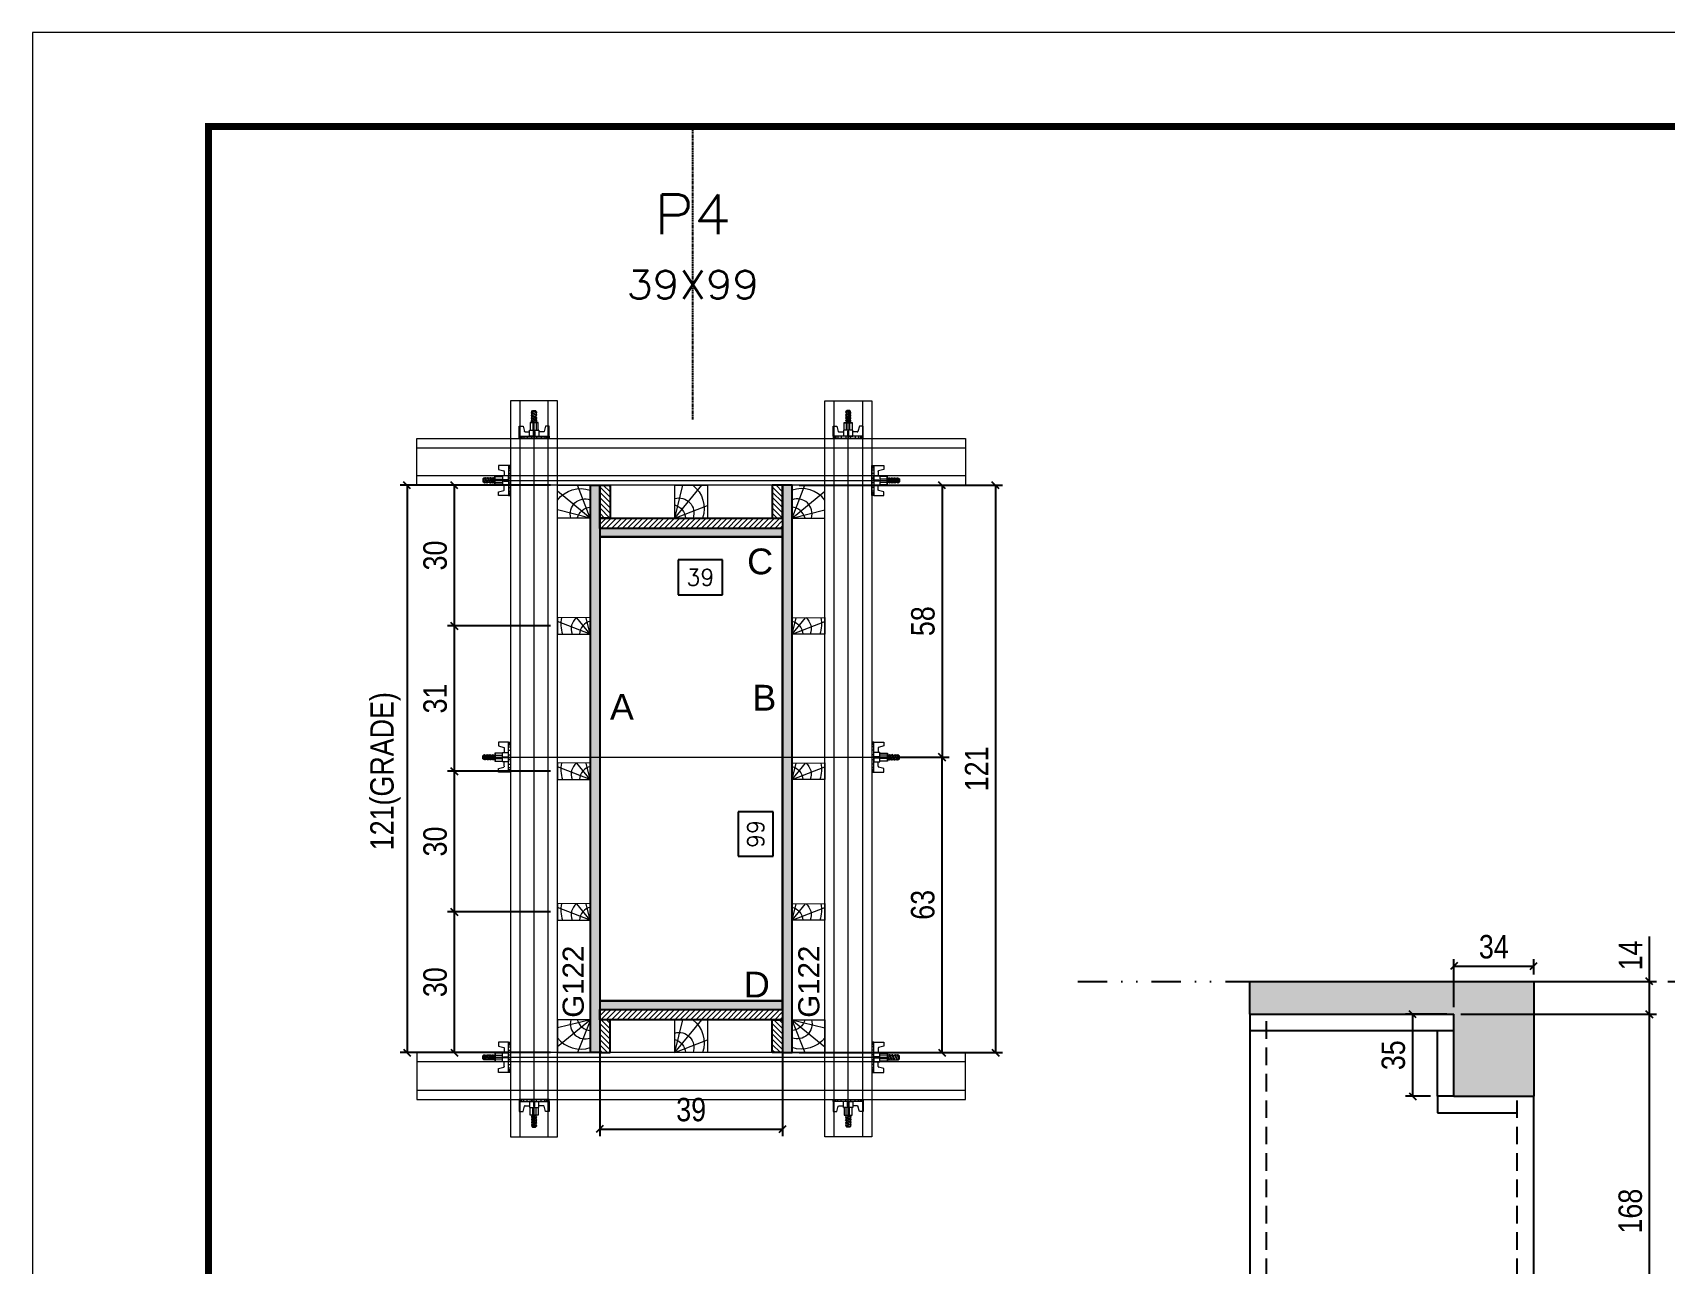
# Model space of a CAD drawing. Extents: x 14400 to 27878, y -21631 to 6985.
# Drawn here: x 14413 to 15109, y 4163 to 4688 of the extents above; entities that cross this region are included whole.
import ezdxf
from ezdxf.enums import TextEntityAlignment as Align

# ---------------------------------------------------------------- set-up
doc = ezdxf.new("R2010")
doc.units = 0
for name, pattern in [('DASHED', [0.75, 0.5, -0.25]), ('DIVIDE2', [0.625, 0.25, -0.125, 0, -0.125, 0, -0.125]), ('HIDDEN', [0.375, 0.25, -0.125])]:
    doc.linetypes.add(name, pattern=pattern)
for name, color, linetype in [('CHAPA', 1, 'Continuous'), ('COTA', 241, 'Continuous'), ('Nível', 160, 'Continuous'), ('Painéis', 200, 'Continuous'), ('SARR_2.2x7', 40, 'Continuous'), ('SARRAFO', 251, 'Continuous'), ('Sarrafo de Pressão', 42, 'HIDDEN'), ('Texto de Titulo', 7, 'Continuous'), ('Texto Qtd Sarr', 242, 'Continuous'), ('TEXTO_GERAL', 7, 'Continuous')]:
    doc.layers.add(name, color=color, linetype=linetype)
for name, color, linetype, lineweight in [('Folhas', 255, 'Continuous', 9), ('Hachura', 251, 'Continuous', 9), ('Madeira', 126, 'Continuous', 18), ('Perfil Metálico', 224, 'Continuous', 18), ('SARRAFO DE PRESSAO', 251, 'DASHED', 9), ('Texto Seção', 7, 'Continuous', 15)]:
    doc.layers.add(name, color=color, linetype=linetype, lineweight=lineweight)
doc.styles.add('ARIAL', font='arial.ttf')
doc.styles.add('COTA TECNICA', font='techl___.ttf', dxfattribs={"height": 10})
doc.styles.add('COTA TECNICA 2X', font='techl___.ttf', dxfattribs={"height": 10})
doc.styles.add('ROMANS', font='romans.shx')
doc.styles.add('SANSSERIF', font='sas_____.pfb')
doc.dimstyles.new('PAINEL', dxfattribs={"dimtxt": 10, "dimasz": 3, "dimexe": 3, "dimexo": 3, "dimgap": 3, "dimtad": 1, "dimdec": 1, "dimzin": 12, "dimdsep": 46, "dimtxsty": 'COTA TECNICA', "dimblk1": 'OBLIQUE', "dimblk2": 'OBLIQUE', "dimsah": 1, "dimcen": 0.9, "dimclrd": 4, "dimclre": 4, "dimclrt": 240, "dimadec": 1, "dimazin": 3, "dimtfac": 1, "dimtdec": 1, "dimtmove": 0, "dimatfit": 3, "dimfxl": 1, "dimtolj": 1, "dimtzin": 12, "dimarcsym": 0})
doc.dimstyles.new('SECAO PILAR', dxfattribs={"dimtxt": 10, "dimasz": 3, "dimexe": 3, "dimexo": 3, "dimgap": 3, "dimtad": 1, "dimdec": 1, "dimlfac": 0.5, "dimzin": 12, "dimdsep": 46, "dimtxsty": 'COTA TECNICA 2X', "dimblk1": 'OBLIQUE', "dimblk2": 'OBLIQUE', "dimsah": 1, "dimcen": 0.9, "dimclrd": 256, "dimclre": 256, "dimclrt": 256, "dimadec": 1, "dimazin": 3, "dimtfac": 1, "dimtdec": 1, "dimtmove": 0, "dimatfit": 3, "dimfxl": 1, "dimtolj": 1, "dimtzin": 12, "dimarcsym": 0})
doc.dimstyles.new('SECÇÃO 2', dxfattribs={"dimtxt": 7, "dimasz": 6, "dimexe": 0.18, "dimexo": 2, "dimgap": -4, "dimtad": 3, "dimdec": 1, "dimlfac": 0.5, "dimzin": 12, "dimdsep": 46, "dimtxsty": 'ROMANS', "dimblk": 'ARCHTICK', "dimcen": 0.09, "dimse1": 1, "dimse2": 1, "dimsd1": 1, "dimsd2": 1, "dimclrd": 180, "dimclre": 5, "dimclrt": 1, "dimadec": 0, "dimazin": 3, "dimtfac": 1, "dimtdec": 1, "dimtofl": 0, "dimtmove": 0, "dimatfit": 3, "dimldrblk": 'ARCHTICK', "dimfxl": 1, "dimtolj": 1, "dimtzin": 0, "dimarcsym": 0})

# ---------------------------------------------------------------- blocks, each defined once
blk = doc.blocks.new('9999999999')
at = {"layer": 'Folhas'}
blk.add_lwpolyline([(98138.98, 34190.21), (99623.98, 34190.21), (99623.98, 35240.21), (98138.98, 35240.21)], close=True, dxfattribs=at)
at = {"layer": 'Folhas', "color": 30, "const_width": 3}
blk.add_lwpolyline([(98213.98, 34230.21), (99583.98, 34230.21), (99583.98, 35200.21), (98213.98, 35200.21)], close=True, dxfattribs=at)
blk = doc.blocks.new('*D934')
at = {"layer": 'COTA', "color": 180, "lineweight": -2, "transparency": 16777216}
for p, q in [((14729.29, 4355.24), (14714.29, 4355.24)), ((14714.29, 4355.24), (14714.29, 4336.24)), ((14729.29, 4336.24), (14729.29, 4355.24)), ((14714.29, 4336.24), (14729.29, 4336.24))]:
    blk.add_line(p, q, dxfattribs=at)
at = {"layer": 'Defpoints', "color": 0, "transparency": 16777216}
for p in [(14655.29, 4472.51), (14655.29, 4274.51), (14733.29, 4274.51)]:
    blk.add_point(p, dxfattribs=at)
at = {"layer": 'COTA', "color": 1, "transparency": 16777216, "insert": (14721.79, 4345.74), "char_height": 7, "attachment_point": 5, "rotation": 90, "style": 'ROMANS'}
blk.add_mtext('\\A1;99', dxfattribs=at)
blk = doc.blocks.new('_ArchTick')
at = {"color": 0, "linetype": 'ByBlock', "const_width": 0.15}
blk.add_lwpolyline([(-0.5, -0.5), (0.5, 0.5)], dxfattribs=at)
blk = doc.blocks.new('*D935')
at = {"layer": 'COTA', "color": 180, "lineweight": -2, "transparency": 16777216}
for p, q in [((14707.71, 4462.72), (14688.71, 4462.72)), ((14688.71, 4462.72), (14688.71, 4447.72)), ((14707.71, 4447.72), (14707.71, 4462.72)), ((14688.71, 4447.72), (14707.71, 4447.72))]:
    blk.add_line(p, q, dxfattribs=at)
at = {"layer": 'Defpoints', "color": 0, "transparency": 16777216}
for p in [(14655.29, 4472.51), (14733.29, 4472.51), (14733.29, 4443.72)]:
    blk.add_point(p, dxfattribs=at)
at = {"layer": 'COTA', "color": 1, "transparency": 16777216, "insert": (14698.21, 4455.22), "char_height": 7, "attachment_point": 5, "style": 'ROMANS'}
blk.add_mtext('\\A1;39', dxfattribs=at)
blk = doc.blocks.new('_Oblique')
at = {"color": 0, "linetype": 'ByBlock', "lineweight": -2}
blk.add_line((-0.5, -0.5), (0.5, 0.5), dxfattribs=at)
blk = doc.blocks.new('*D955')
at = {"layer": 'COTA', "lineweight": -2, "transparency": 16777216}
for p, q in [((14655.29, 4267.91), (14655.29, 4216.87)), ((14733.29, 4267.91), (14733.29, 4216.87)), ((14655.29, 4219.87), (14733.29, 4219.87))]:
    blk.add_line(p, q, dxfattribs=at)
at = {"layer": 'Defpoints', "color": 0, "transparency": 16777216}
for p in [(14655.29, 4270.91), (14733.29, 4270.91), (14733.29, 4219.87)]:
    blk.add_point(p, dxfattribs=at)
at = {"layer": 'COTA', "lineweight": -2, "transparency": 16777216, "xscale": 3, "yscale": 3, "zscale": 3, "rotation": 180}
blk.add_blockref('_Oblique', (14655.29, 4219.87), dxfattribs=at)
at = {"layer": 'COTA', "lineweight": -2, "transparency": 16777216, "xscale": 3, "yscale": 3, "zscale": 3}
blk.add_blockref('_Oblique', (14733.29, 4219.87), dxfattribs=at)
at = {"layer": 'COTA', "transparency": 16777216, "insert": (14694.29, 4228.12), "char_height": 10, "attachment_point": 5, "style": 'COTA TECNICA 2X'}
blk.add_mtext('\\A1;39', dxfattribs=at)
blk = doc.blocks.new('*D936')
at = {"layer": 'COTA', "lineweight": -2, "transparency": 16777216}
for p, q in [((14740.29, 4494.51), (14827.06, 4494.51)), ((14824.06, 4494.51), (14824.06, 4252.51)), ((14740.29, 4252.51), (14827.06, 4252.51))]:
    blk.add_line(p, q, dxfattribs=at)
at = {"layer": 'Defpoints', "color": 0, "transparency": 16777216}
for p in [(14737.29, 4494.51), (14737.29, 4252.51), (14824.06, 4252.51)]:
    blk.add_point(p, dxfattribs=at)
at = {"layer": 'COTA', "lineweight": -2, "transparency": 16777216, "xscale": 3, "yscale": 3, "zscale": 3}
for p, rotation in [((14824.06, 4494.51), 90), ((14824.06, 4252.51), 270)]:
    blk.add_blockref('_Oblique', p, dxfattribs=dict(at, rotation=rotation))
at = {"layer": 'COTA', "transparency": 16777216, "insert": (14816.01, 4373.51), "char_height": 10, "attachment_point": 5, "rotation": 90, "style": 'COTA TECNICA 2X'}
blk.add_mtext('\\A1;121', dxfattribs=at)
blk = doc.blocks.new('*D937')
at = {"layer": 'COTA', "lineweight": -2, "transparency": 16777216}
for p, q in [((14774.29, 4494.51), (14804.3, 4494.51)), ((14801.3, 4494.51), (14801.3, 4378.51)), ((14774.29, 4378.51), (14804.3, 4378.51))]:
    blk.add_line(p, q, dxfattribs=at)
at = {"layer": 'Defpoints', "color": 0, "transparency": 16777216}
for p in [(14771.29, 4494.51), (14771.29, 4378.51), (14801.3, 4378.51)]:
    blk.add_point(p, dxfattribs=at)
at = {"layer": 'COTA', "lineweight": -2, "transparency": 16777216, "xscale": 3, "yscale": 3, "zscale": 3}
for p, rotation in [((14801.3, 4494.51), 90), ((14801.3, 4378.51), 270)]:
    blk.add_blockref('_Oblique', p, dxfattribs=dict(at, rotation=rotation))
at = {"layer": 'COTA', "transparency": 16777216, "insert": (14793.16, 4436.51), "char_height": 10, "attachment_point": 5, "rotation": 90, "style": 'COTA TECNICA 2X'}
blk.add_mtext('\\A1;58', dxfattribs=at)
blk = doc.blocks.new('*D938')
at = {"layer": 'COTA', "lineweight": -2, "transparency": 16777216}
for p, q in [((14774.29, 4378.51), (14804.3, 4378.51)), ((14801.3, 4252.51), (14801.3, 4378.51)), ((14774.29, 4252.51), (14804.3, 4252.51))]:
    blk.add_line(p, q, dxfattribs=at)
at = {"layer": 'Defpoints', "color": 0, "transparency": 16777216}
for p in [(14771.29, 4378.51), (14801.3, 4378.51), (14771.29, 4252.51)]:
    blk.add_point(p, dxfattribs=at)
at = {"layer": 'COTA', "lineweight": -2, "transparency": 16777216, "xscale": 3, "yscale": 3, "zscale": 3}
for p, rotation in [((14801.3, 4378.51), 90), ((14801.3, 4252.51), 270)]:
    blk.add_blockref('_Oblique', p, dxfattribs=dict(at, rotation=rotation))
at = {"layer": 'COTA', "transparency": 16777216, "insert": (14793.08, 4315.51), "char_height": 10, "attachment_point": 5, "rotation": 90, "style": 'COTA TECNICA 2X'}
blk.add_mtext('\\A1;63', dxfattribs=at)
blk = doc.blocks.new('titulo1')
at = {"layer": 'Defpoints', "color": 252, "linetype": 'HIDDEN', "ltscale": 2}
blk.add_line((0, 0), (0, 125), dxfattribs=at)
at = {"layer": 'Defpoints', "style": 'ROMANS', "oblique": 15}
blk.add_attdef('FOLHA', text='', height=10, dxfattribs=at).set_placement((0, 15.58), align=Align.MIDDLE_CENTER)
at = {"layer": 'Texto Qtd Sarr', "color": 3, "style": 'ROMANS', "oblique": 15}
for tag, height, p in [('TITULO', 17, (0, 71.45)), ('SEÇÃO', 12, (0, 41.55))]:
    blk.add_attdef(tag, text='', height=height, dxfattribs=at).set_placement(p, align=Align.MIDDLE_CENTER)
blk = doc.blocks.new('C')
at = {"layer": 'Hachura', "color": 0}
for p, q in [((0, 3.22), (0, -3.22)), ((0.45, 3.22), (0, 3.22)), ((0.46, 3.16), (0, 3.16)), ((0.46, 3.05), (0, 3.05)), ((0.46, 2.88), (0, 2.88)), ((0, 2.75), (0, -1.16)), ((0.46, 2.65), (0, 2.65)), ((0.46, 2.23), (0, 2.23)), ((0.46, 1.51), (0, 1.51)), ((0.39, 0.49), (0.17, 0.49)), ((0.45, -3.23), (0.45, 3.22)), ((0.45, 3.22), (2.58, 3.22)), ((1.74, 0.97), (0.45, 0.97)), ((1.45, 0.1), (0.45, 0.1)), ((1.35, 1.94), (1.35, 0.96)), ((2.58, 2.39), (1.47, 2.09)), ((1.74, -0.97), (1.74, 0.97)), ((1.74, 0.97), (1.74, 0.84)), ((1.74, 0.97), (1.74, 0.84)), ((1.74, 0.84), (3.35, 0.84)), ((3.35, 0.45), (1.74, 0.45)), ((2.58, 3.22), (2.58, 2.39)), ((3.32, 0.84), (3.32, -0.84)), ((3.35, 0.84), (3.35, -0.84)), ((3.68, 0.45), (3.35, 0.45)), ((3.84, -0.52), (3.35, 0.45)), ((3.35, 0.06), (3.67, -0.57)), ((3.68, 0.45), (4.16, -0.52)), ((3.72, 0.5), (4.25, -0.57)), ((4.37, -0.55), (3.83, 0.53)), ((4.15, 0.45), (3.93, 0.45)), ((4.42, -0.52), (3.93, 0.45)), ((4.15, 0.45), (4.26, 0.45)), ((4.26, 0.45), (4.74, -0.52)), ((4.3, 0.5), (4.83, -0.57)), ((4.95, -0.55), (4.41, 0.53)), ((4.51, 0.45), (4.84, 0.45)), ((5, -0.52), (4.51, 0.45)), ((4.84, 0.45), (5.32, -0.52)), ((4.88, 0.5), (5.41, -0.57)), ((5.53, -0.55), (4.99, 0.53)), ((5.58, -0.52), (5.09, 0.45)), ((5.42, 0.45), (5.09, 0.45)), ((5.58, -0.52), (5.09, 0.45)), ((5.42, 0.45), (5.74, -0.19)), ((5.46, 0.5), (5.74, -0.07)), ((5.74, 0.19), (5.57, 0.53)), ((5.74, 0.32), (5.68, 0.45)), ((5.68, 0.45), (5.74, 0.45)), ((5.74, 0.45), (5.9, 0.29)), ((5.74, 0.45), (5.74, -0.52)), ((5.9, -0.36), (5.9, 0.29)), ((0.45, 0), (0, 0)), ((0.46, -1.52), (0, -1.52)), ((0.46, -2.23), (0, -2.23)), ((0.46, -2.65), (0, -2.65)), ((0.46, -2.88), (0, -2.88)), ((0.46, -3.05), (0, -3.05)), ((0.46, -3.16), (0, -3.16)), ((0, -3.22), (2.57, -3.22)), ((0.08, -0.48), (0.29, -0.48)), ((0.29, -0.48), (0.4, -0.48)), ((0.45, 0), (0.45, -0.97)), ((0.45, -0.16), (1.45, -0.16)), ((0.45, -0.65), (0.45, -0.32)), ((0.45, -3.23), (0.45, -0.65)), ((0.45, -0.97), (1.74, -0.97)), ((1.35, -1.94), (1.35, -0.97)), ((2.58, -2.39), (1.47, -2.1)), ((3.35, -0.32), (1.74, -0.32)), ((3.35, -0.84), (1.74, -0.84)), ((2.58, -3.23), (2.58, -2.39)), ((3.35, -0.07), (3.58, -0.52)), ((3.35, -0.52), (3.58, -0.52)), ((3.84, -0.52), (4.16, -0.52)), ((4.42, -0.52), (4.74, -0.52)), ((4.63, -0.52), (4.74, -0.52)), ((5, -0.52), (5.32, -0.52)), ((5.58, -0.52), (5.74, -0.52)), ((5.74, -0.52), (5.9, -0.36)), ((5.74, -0.52), (5.74, -0.52))]:
    blk.add_line(p, q, dxfattribs=at)
for centre, radius, start, end in [((1.52, 1.94), 0.161, 104.7436, 180), ((1.44, -0.03), 0.129, 272.695, 87.305), ((3.81, 0.39), 0.143, 25.5688, 154.4312), ((4.39, 0.39), 0.143, 25.5688, 154.4312), ((4.97, 0.39), 0.143, 25.5688, 154.4312), ((5.55, 0.39), 0.143, 25.5688, 154.4312), ((0.17, -0.37), 0.174, 221.744, 317.8592), ((1.52, -1.94), 0.161, 180, 255.2564), ((3.71, -0.4), 0.174, 222.1408, 318.256), ((4.29, -0.4), 0.174, 222.1408, 318.256), ((4.87, -0.4), 0.174, 222.1408, 318.256), ((5.45, -0.4), 0.174, 222.1408, 318.256), ((5.61, -0.4), 0.174, 317.8592, 318.256)]:
    blk.add_arc(centre, radius, start, end, dxfattribs=at)
blk = doc.blocks.new('PONTALETE')
at = {"layer": 'Madeira'}
for q in [(2.71, 7), (7, 5.76), (7, 1.74)]:
    blk.add_line((0, 0), q, dxfattribs=at)
blk.add_lwpolyline([(0, 0), (7, 0), (7, 7), (0, 7)], close=True, dxfattribs=at)
for centre, radius, start, end in [((2.04, 0.06), 6.23, 37.2818, 109.0913), ((1.09, 0.9), 3.19, 343.603, 109.9847), ((-0.21, -0.78), 3.09, 14.6322, 86.0383)]:
    blk.add_arc(centre, radius, start, end, dxfattribs=at)
blk = doc.blocks.new('MEIO PONTALETE')
at = {"layer": 'Madeira'}
for q in [(2.71, 7), (3.5, 2.88), (3.5, 0.87)]:
    blk.add_line((0, 0), q, dxfattribs=at)
blk.add_lwpolyline([(0, 0), (3.5, 0), (3.5, 7), (0, 7)], close=True, dxfattribs=at)
for centre, radius, start, end in [((2.04, 0.06), 6.23, 76.4499, 109.0913), ((1.09, 0.9), 3.19, 40.9063, 109.9847), ((-0.21, -0.78), 3.09, 14.6322, 86.0383)]:
    blk.add_arc(centre, radius, start, end, dxfattribs=at)
blk = doc.blocks.new('*D939')
at = {"layer": 'COTA', "lineweight": -2, "transparency": 16777216}
for p, q in [((14634.29, 4312.52), (14590.35, 4312.52)), ((14593.35, 4252.52), (14593.35, 4312.52)), ((14634.28, 4252.52), (14590.35, 4252.52))]:
    blk.add_line(p, q, dxfattribs=at)
at = {"layer": 'Defpoints', "color": 0, "transparency": 16777216}
for p in [(14593.35, 4312.52), (14637.29, 4312.52), (14637.28, 4252.52)]:
    blk.add_point(p, dxfattribs=at)
at = {"layer": 'COTA', "lineweight": -2, "transparency": 16777216, "xscale": 3, "yscale": 3, "zscale": 3}
for p, rotation in [((14593.35, 4312.52), 90), ((14593.35, 4252.52), 270)]:
    blk.add_blockref('_Oblique', p, dxfattribs=dict(at, rotation=rotation))
at = {"layer": 'COTA', "transparency": 16777216, "insert": (14585.13, 4282.52), "char_height": 10, "attachment_point": 5, "rotation": 90, "style": 'COTA TECNICA 2X'}
blk.add_mtext('\\A1;30', dxfattribs=at)
blk = doc.blocks.new('*D940')
at = {"layer": 'COTA', "lineweight": -2, "transparency": 16777216}
for p, q in [((14634.31, 4494.52), (14570.16, 4494.52)), ((14573.16, 4494.52), (14573.16, 4252.52)), ((14634.28, 4252.52), (14570.16, 4252.52))]:
    blk.add_line(p, q, dxfattribs=at)
at = {"layer": 'Defpoints', "color": 0, "transparency": 16777216}
for p in [(14637.31, 4494.52), (14573.16, 4252.52), (14637.28, 4252.52)]:
    blk.add_point(p, dxfattribs=at)
at = {"layer": 'COTA', "lineweight": -2, "transparency": 16777216, "xscale": 3, "yscale": 3, "zscale": 3}
for p, rotation in [((14573.16, 4494.52), 90), ((14573.16, 4252.52), 270)]:
    blk.add_blockref('_Oblique', p, dxfattribs=dict(at, rotation=rotation))
at = {"layer": 'COTA', "transparency": 16777216, "insert": (14563.94, 4372.52), "char_height": 10, "attachment_point": 5, "rotation": 90, "style": 'COTA TECNICA 2X'}
blk.add_mtext('\\A1;121(GRADE)', dxfattribs=at)
blk = doc.blocks.new('*D956')
at = {"layer": 'COTA', "lineweight": -2, "transparency": 16777216}
for p, q in [((14634.29, 4372.52), (14590.35, 4372.52)), ((14593.35, 4312.52), (14593.35, 4372.52)), ((14634.29, 4312.52), (14590.35, 4312.52))]:
    blk.add_line(p, q, dxfattribs=at)
at = {"layer": 'Defpoints', "color": 0, "transparency": 16777216}
for p in [(14593.35, 4372.52), (14637.29, 4372.52), (14637.29, 4312.52)]:
    blk.add_point(p, dxfattribs=at)
at = {"layer": 'COTA', "lineweight": -2, "transparency": 16777216, "xscale": 3, "yscale": 3, "zscale": 3}
for p, rotation in [((14593.35, 4372.52), 90), ((14593.35, 4312.52), 270)]:
    blk.add_blockref('_Oblique', p, dxfattribs=dict(at, rotation=rotation))
at = {"layer": 'COTA', "transparency": 16777216, "insert": (14585.13, 4342.52), "char_height": 10, "attachment_point": 5, "rotation": 90, "style": 'COTA TECNICA 2X'}
blk.add_mtext('\\A1;30', dxfattribs=at)
blk = doc.blocks.new('*D957')
at = {"layer": 'COTA', "lineweight": -2, "transparency": 16777216}
for p, q in [((14634.29, 4434.52), (14590.35, 4434.52)), ((14593.35, 4372.52), (14593.35, 4434.52)), ((14634.29, 4372.52), (14590.35, 4372.52))]:
    blk.add_line(p, q, dxfattribs=at)
at = {"layer": 'Defpoints', "color": 0, "transparency": 16777216}
for p in [(14593.35, 4434.52), (14637.29, 4434.52), (14637.29, 4372.52)]:
    blk.add_point(p, dxfattribs=at)
at = {"layer": 'COTA', "lineweight": -2, "transparency": 16777216, "xscale": 3, "yscale": 3, "zscale": 3}
for p, rotation in [((14593.35, 4434.52), 90), ((14593.35, 4372.52), 270)]:
    blk.add_blockref('_Oblique', p, dxfattribs=dict(at, rotation=rotation))
at = {"layer": 'COTA', "transparency": 16777216, "insert": (14585.13, 4403.52), "char_height": 10, "attachment_point": 5, "rotation": 90, "style": 'COTA TECNICA 2X'}
blk.add_mtext('\\A1;31', dxfattribs=at)
blk = doc.blocks.new('*D958')
at = {"layer": 'COTA', "lineweight": -2, "transparency": 16777216}
for p, q in [((14634.29, 4494.52), (14590.35, 4494.52)), ((14593.35, 4434.52), (14593.35, 4494.52)), ((14634.29, 4434.52), (14590.35, 4434.52))]:
    blk.add_line(p, q, dxfattribs=at)
at = {"layer": 'Defpoints', "color": 0, "transparency": 16777216}
for p in [(14593.35, 4494.52), (14637.29, 4494.52), (14637.29, 4434.52)]:
    blk.add_point(p, dxfattribs=at)
at = {"layer": 'COTA', "lineweight": -2, "transparency": 16777216, "xscale": 3, "yscale": 3, "zscale": 3}
for p, rotation in [((14593.35, 4494.52), 90), ((14593.35, 4434.52), 270)]:
    blk.add_blockref('_Oblique', p, dxfattribs=dict(at, rotation=rotation))
at = {"layer": 'COTA', "transparency": 16777216, "insert": (14585.13, 4464.52), "char_height": 10, "attachment_point": 5, "rotation": 90, "style": 'COTA TECNICA 2X'}
blk.add_mtext('\\A1;30', dxfattribs=at)
blk = doc.blocks.new('*D965')
at = {"layer": 'COTA', "color": 4, "lineweight": -2, "transparency": 16777216}
for p, q in [((15022.56, 4268.86), (15105.93, 4268.86)), ((15102.93, 4100.86), (15102.93, 4268.86)), ((15056.56, 4100.86), (15105.93, 4100.86))]:
    blk.add_line(p, q, dxfattribs=at)
at = {"layer": 'Defpoints', "color": 0, "transparency": 16777216}
for p in [(15019.56, 4268.86), (15102.93, 4268.86), (15053.56, 4100.86)]:
    blk.add_point(p, dxfattribs=at)
at = {"layer": 'COTA', "color": 4, "lineweight": -2, "transparency": 16777216, "xscale": 3, "yscale": 3, "zscale": 3}
for p, rotation in [((15102.93, 4268.86), 90), ((15102.93, 4100.86), 270)]:
    blk.add_blockref('_Oblique', p, dxfattribs=dict(at, rotation=rotation))
at = {"layer": 'COTA', "color": 240, "transparency": 16777216, "insert": (15094.8, 4184.86), "char_height": 10, "attachment_point": 5, "rotation": 90, "style": 'COTA TECNICA'}
blk.add_mtext('\\A1;168', dxfattribs=at)
blk = doc.blocks.new('*D960')
at = {"layer": 'COTA', "color": 4, "lineweight": -2, "transparency": 16777216}
for p, q in [((15016.56, 4268.86), (14998.97, 4268.86)), ((15001.97, 4233.86), (15001.97, 4268.86)), ((15009.56, 4233.86), (14998.97, 4233.86))]:
    blk.add_line(p, q, dxfattribs=at)
at = {"layer": 'Defpoints', "color": 0, "transparency": 16777216}
for p in [(15001.97, 4268.86), (15019.56, 4268.86), (15012.56, 4233.86)]:
    blk.add_point(p, dxfattribs=at)
at = {"layer": 'COTA', "color": 4, "lineweight": -2, "transparency": 16777216, "xscale": 3, "yscale": 3, "zscale": 3}
for p, rotation in [((15001.97, 4268.86), 90), ((15001.97, 4233.86), 270)]:
    blk.add_blockref('_Oblique', p, dxfattribs=dict(at, rotation=rotation))
at = {"layer": 'COTA', "color": 240, "transparency": 16777216, "insert": (14993.75, 4251.36), "char_height": 10, "attachment_point": 5, "rotation": 90, "style": 'COTA TECNICA'}
blk.add_mtext('\\A1;35', dxfattribs=at)
blk = doc.blocks.new('*D972')
at = {"layer": 'COTA', "color": 4, "lineweight": -2, "transparency": 16777216}
for p, q in [((15019.56, 4271.86), (15019.56, 4292.38)), ((15019.56, 4289.38), (15053.56, 4289.38)), ((15053.56, 4285.86), (15053.56, 4292.38))]:
    blk.add_line(p, q, dxfattribs=at)
at = {"layer": 'Defpoints', "color": 0, "transparency": 16777216}
for p in [(15053.56, 4289.38), (15053.56, 4282.86), (15019.56, 4268.86)]:
    blk.add_point(p, dxfattribs=at)
at = {"layer": 'COTA', "color": 4, "lineweight": -2, "transparency": 16777216, "xscale": 3, "yscale": 3, "zscale": 3, "rotation": 180}
blk.add_blockref('_Oblique', (15019.56, 4289.38), dxfattribs=at)
at = {"layer": 'COTA', "color": 4, "lineweight": -2, "transparency": 16777216, "xscale": 3, "yscale": 3, "zscale": 3}
blk.add_blockref('_Oblique', (15053.56, 4289.38), dxfattribs=at)
at = {"layer": 'COTA', "color": 240, "transparency": 16777216, "insert": (15036.56, 4297.6), "char_height": 10, "attachment_point": 5, "style": 'COTA TECNICA'}
blk.add_mtext('\\A1;34', dxfattribs=at)
blk = doc.blocks.new('*D2807')
at = {"layer": 'COTA', "color": 4, "lineweight": -2, "transparency": 16777216}
for p, q in [((15102.93, 4282.86), (15102.93, 4301.98)), ((15056.56, 4282.86), (15105.93, 4282.86)), ((15102.93, 4268.86), (15102.93, 4282.86)), ((15022.56, 4268.86), (15105.93, 4268.86))]:
    blk.add_line(p, q, dxfattribs=at)
at = {"layer": 'Defpoints', "color": 0, "transparency": 16777216}
for p in [(15053.56, 4282.86), (15102.93, 4282.86), (15019.56, 4268.86)]:
    blk.add_point(p, dxfattribs=at)
at = {"layer": 'COTA', "color": 4, "lineweight": -2, "transparency": 16777216, "xscale": 3, "yscale": 3, "zscale": 3}
for p, rotation in [((15102.93, 4282.86), 90), ((15102.93, 4268.86), 270)]:
    blk.add_blockref('_Oblique', p, dxfattribs=dict(at, rotation=rotation))
at = {"layer": 'COTA', "color": 240, "transparency": 16777216, "insert": (15094.86, 4293.92), "char_height": 10, "attachment_point": 5, "rotation": 90, "style": 'COTA TECNICA'}
blk.add_mtext('\\A1;14', dxfattribs=at)

msp = doc.modelspace()

# ---------------------------------------------------------------- hatches: boundary and pattern name
at = {"layer": 'COTA'}
h = msp.add_hatch(dxfattribs=at)
h.set_pattern_fill('AR-CONC', color=256, scale=0.03)
h.paths.add_polyline_path([(15053.561, 4282.86), (14932.561, 4282.86), (14932.561, 4268.86), (15019.561, 4268.86), (15019.561, 4233.86), (15053.561, 4233.86)])
at = {"layer": 'Hachura'}
h = msp.add_hatch(color=256, dxfattribs=at)
h.dxf.hatch_style = 1
h.paths.add_polyline_path([(14655.29, 4252.508), (14651.29, 4252.508), (14651.29, 4494.508), (14655.29, 4494.508)])
h = msp.add_hatch(color=256, dxfattribs=at)
h.dxf.hatch_style = 1
h.paths.add_polyline_path([(14655.29, 4252.508), (14651.29, 4252.508), (14651.29, 4494.508), (14655.29, 4494.508)])
h = msp.add_hatch(dxfattribs=at)
h.set_pattern_fill('ANSI31', color=256, scale=0.5, angle=90, style=0)
h.set_pattern_definition([(135, (-8236.1183, 13618.46), (-1.12253202, -1.12253202), [])])
h.paths.add_polyline_path([(14655.29, 4480.508), (14659.69, 4480.508), (14659.69, 4494.508), (14655.29, 4494.508)])
h = msp.add_hatch(dxfattribs=at)
h.set_pattern_fill('ANSI31', color=256, scale=0.5, angle=90, style=0)
h.set_pattern_definition([(135, (-8196.1183, 13618.46), (-1.12253202, -1.12253202), [])])
h.paths.add_polyline_path([(14733.29, 4480.508), (14728.89, 4480.508), (14728.89, 4494.508), (14733.29, 4494.508)])
h = msp.add_hatch(color=256, dxfattribs=at)
h.dxf.hatch_style = 1
h.paths.add_polyline_path([(14733.29, 4252.508), (14737.29, 4252.508), (14737.29, 4494.508), (14733.29, 4494.508)])
h = msp.add_hatch(color=256, dxfattribs=at)
h.dxf.hatch_style = 1
h.paths.add_polyline_path([(14733.29, 4252.508), (14737.29, 4252.508), (14737.29, 4494.508), (14733.29, 4494.508)])
h = msp.add_hatch(dxfattribs=at)
h.set_pattern_fill('ANSI31', color=256, scale=0.5, style=0)
h.set_pattern_definition([(45, (24158.2417, 27260.3163), (-1.12253202, 1.12253202), [])])
h.paths.add_polyline_path([(14733.29, 4476.108), (14733.29, 4480.508), (14655.29, 4480.508), (14655.29, 4476.108)])
h = msp.add_hatch(color=256, dxfattribs=at)
h.dxf.hatch_style = 1
h.paths.add_polyline_path([(14655.29, 4476.108), (14655.29, 4472.508), (14733.29, 4472.508), (14733.29, 4476.108)])
h = msp.add_hatch(color=256, dxfattribs=at)
h.dxf.hatch_style = 1
h.paths.add_polyline_path([(14655.29, 4476.108), (14655.29, 4472.508), (14733.29, 4472.508), (14733.29, 4476.108)])
h = msp.add_hatch(color=256, dxfattribs=at)
h.dxf.hatch_style = 1
h.paths.add_polyline_path([(14655.29, 4274.508), (14655.29, 4270.908), (14733.29, 4270.908), (14733.29, 4274.508)])
h = msp.add_hatch(color=256, dxfattribs=at)
h.dxf.hatch_style = 1
h.paths.add_polyline_path([(14655.29, 4274.508), (14655.29, 4270.908), (14733.29, 4270.908), (14733.29, 4274.508)])
h = msp.add_hatch(dxfattribs=at)
h.set_pattern_fill('ANSI31', color=256, scale=0.5, style=0)
h.set_pattern_definition([(45, (24158.2417, 27050.7163), (-1.12253202, 1.12253202), [])])
h.paths.add_polyline_path([(14733.29, 4266.508), (14733.29, 4270.908), (14655.29, 4270.908), (14655.29, 4266.508)])
h = msp.add_hatch(dxfattribs=at)
h.set_pattern_fill('ANSI31', color=256, scale=0.5, angle=90, style=0)
h.set_pattern_definition([(135, (-8236.1183, 13755.46), (-1.12253202, -1.12253202), [])])
h.paths.add_polyline_path([(14655.29, 4266.508), (14659.69, 4266.508), (14659.69, 4252.508), (14655.29, 4252.508)])
h = msp.add_hatch(dxfattribs=at)
h.set_pattern_fill('ANSI31', color=256, scale=0.5, angle=90, style=0)
h.set_pattern_definition([(135, (-8196.1183, 13755.46), (-1.12253202, -1.12253202), [])])
h.paths.add_polyline_path([(14733.29, 4266.508), (14728.89, 4266.508), (14728.89, 4252.508), (14733.29, 4252.508)])

# ---------------------------------------------------------------- linework, layer by layer
at = {"layer": 'CHAPA'}
for points in [[(14655.29, 4252.508), (14651.29, 4252.508), (14651.29, 4494.508), (14655.29, 4494.508)], [(14655.29, 4252.508), (14651.29, 4252.508), (14651.29, 4494.508), (14655.29, 4494.508)], [(14733.29, 4252.508), (14737.29, 4252.508), (14737.29, 4494.508), (14733.29, 4494.508)], [(14733.29, 4252.508), (14737.29, 4252.508), (14737.29, 4494.508), (14733.29, 4494.508)], [(14655.29, 4476.108), (14655.29, 4472.508), (14733.29, 4472.508), (14733.29, 4476.108)], [(14655.29, 4476.108), (14655.29, 4472.508), (14733.29, 4472.508), (14733.29, 4476.108)], [(14655.29, 4274.508), (14655.29, 4270.908), (14733.29, 4270.908), (14733.29, 4274.508)], [(14655.29, 4274.508), (14655.29, 4270.908), (14733.29, 4270.908), (14733.29, 4274.508)]]:
    msp.add_lwpolyline(points, close=True, dxfattribs=at)
at = {"layer": 'COTA'}
for p, q in [((14932.561, 4268.86), (14932.561, 4282.86)), ((14932.561, 4282.86), (15053.561, 4282.86)), ((15053.561, 4282.86), (15053.561, 4233.86)), ((15019.561, 4233.86), (15012.561, 4233.86)), ((15012.561, 4233.86), (15012.561, 4226.86))]:
    msp.add_line(p, q, dxfattribs=at)
at = {"layer": 'Hachura'}
for p, q in [((14627.29, 4220.707), (14627.348, 4521.517)), ((14761.29, 4220.707), (14761.231, 4521.517)), ((14606.489, 4496.509), (14778.29, 4496.517)), ((14606.489, 4378.511), (14778.29, 4378.503)), ((14606.489, 4250.508), (14778.29, 4250.499))]:
    msp.add_line(p, q, dxfattribs=at)
at = {"layer": 'Madeira'}
for points in [[(14651.29, 4252.508), (14637.29, 4252.524), (14637.292, 4494.517), (14651.292, 4494.501)], [(14737.29, 4252.508), (14751.29, 4252.524), (14751.288, 4494.517), (14737.288, 4494.501)]]:
    msp.add_lwpolyline(points, close=True, dxfattribs=at)
at = {"layer": 'Nível', "color": 4, "linetype": 'DIVIDE2', "ltscale": 50}
msp.add_line((14859.208, 4282.86), (15858.467, 4282.86), dxfattribs=at)
at = {"layer": 'Painéis'}
for p, q in [((14932.561, 4268.86), (14932.561, 3978.86)), ((14932.561, 4268.86), (15019.561, 4268.86)), ((15019.561, 4233.86), (15019.561, 4268.86)), ((15019.561, 4233.86), (15053.561, 4233.86)), ((15053.561, 3978.86), (15053.561, 4233.86))]:
    msp.add_line(p, q, dxfattribs=at)
msp.add_lwpolyline([(14733.29, 4472.508), (14655.29, 4472.508), (14655.29, 4274.508), (14733.29, 4274.508)], close=True, dxfattribs=at)
at = {"layer": 'Perfil Metálico'}
for points in [[(14617.29, 4216.508), (14637.29, 4216.508), (14637.29, 4530.508), (14617.29, 4530.508)], [(14633.29, 4530.508), (14621.29, 4530.508), (14621.29, 4216.508), (14633.29, 4216.508)], [(14771.29, 4216.508), (14751.29, 4216.508), (14751.29, 4530.508), (14771.29, 4530.508)], [(14755.29, 4530.508), (14767.29, 4530.508), (14767.29, 4216.508), (14755.29, 4216.508)], [(14811.29, 4514.509), (14811.29, 4494.509), (14577.29, 4494.509), (14577.29, 4514.509)], [(14577.29, 4498.509), (14577.29, 4510.509), (14811.29, 4510.509), (14811.29, 4498.509)], [(14811.29, 4232.507), (14811.29, 4252.507), (14577.29, 4252.507), (14577.29, 4232.507)], [(14577.29, 4248.507), (14577.29, 4236.507), (14811.29, 4236.507), (14811.29, 4248.507)]]:
    msp.add_lwpolyline(points, close=True, dxfattribs=at)
at = {"layer": 'SARR_2.2x7'}
for p, q in [((14932.561, 4261.86), (15019.561, 4261.86)), ((15012.561, 4233.86), (15012.561, 4261.86)), ((15012.561, 4226.86), (15046.561, 4226.86))]:
    msp.add_line(p, q, dxfattribs=at)
at = {"layer": 'SARRAFO'}
for points in [[(14659.69, 4494.508), (14659.69, 4480.508), (14655.29, 4480.508), (14655.29, 4494.508)], [(14728.89, 4494.508), (14728.89, 4480.508), (14733.29, 4480.508), (14733.29, 4494.508)], [(14655.29, 4480.508), (14733.29, 4480.508), (14733.29, 4476.108), (14655.29, 4476.108)], [(14655.29, 4270.908), (14733.29, 4270.908), (14733.29, 4266.508), (14655.29, 4266.508)], [(14659.69, 4252.508), (14659.69, 4266.508), (14655.29, 4266.508), (14655.29, 4252.508)], [(14728.89, 4252.508), (14728.89, 4266.508), (14733.29, 4266.508), (14733.29, 4252.508)]]:
    msp.add_lwpolyline(points, close=True, dxfattribs=at)
at = {"layer": 'Sarrafo de Pressão', "ltscale": 30}
for p, q in [((14939.561, 4100.86), (14939.561, 4268.86)), ((15046.561, 4100.86), (15046.561, 4233.86))]:
    msp.add_line(p, q, dxfattribs=at)

# ---------------------------------------------------------------- block references
at = {"layer": 'Hachura', "linetype": 'Continuous', "yscale": 2, "zscale": 2}
for p, xscale, rotation in [((14627.358, 4514.517), -2, 270), ((14761.222, 4514.517), 2, 90), ((14617.29, 4496.508), 2, 180), ((14771.29, 4496.508), -2, 180), ((14627.358, 4232.507), 2, 270), ((14761.222, 4232.507), -2, 90)]:
    msp.add_blockref('C', p, dxfattribs=dict(at, xscale=xscale, rotation=rotation))
for p, xscale in [((14617.29, 4378.512), -2), ((14771.29, 4378.512), 2), ((14617.29, 4250.508), -2), ((14771.29, 4250.509), 2)]:
    msp.add_blockref('C', p, dxfattribs=dict(at, xscale=xscale))
at = {"layer": 'Madeira'}
for name, p, xscale, yscale, zscale, rotation in [('PONTALETE', (14651.277, 4480.501), -2, 2, 2, 359.9370893031033), ('PONTALETE', (14687.274, 4480.517), -2, 2, 2, 269.9370893031033), ('PONTALETE', (14737.303, 4480.501), 2, 2, 2, 0.06291069689674604), ('MEIO PONTALETE', (14651.288, 4431.008), 1.999999997962732, 1.999999997962732, 1.999999997962732, 89.93708930310325), ('MEIO PONTALETE', (14737.291, 4431.008), -1.999999997962732, 1.999999997962732, 1.999999997962732, 270.0629106968967), ('MEIO PONTALETE', (14651.288, 4369.008), 1.999999997962732, 1.999999997962732, 1.999999997962732, 89.93708930310325), ('MEIO PONTALETE', (14737.291, 4369.008), -1.999999997962732, 1.999999997962732, 1.999999997962732, 270.0629106968967), ('MEIO PONTALETE', (14651.288, 4309.008), 1.999999997962732, 1.999999997962732, 1.999999997962732, 89.93708930310325), ('MEIO PONTALETE', (14737.291, 4309.008), -1.999999997962732, 1.999999997962732, 1.999999997962732, 270.0629106968967), ('PONTALETE', (14651.296, 4266.508), 2, 2, 2, 179.9370893031032), ('PONTALETE', (14687.274, 4252.516), -2, 2, 2, 269.9370893031033), ('PONTALETE', (14737.284, 4266.508), -2, 2, 2, 180.0629106968967)]:
    msp.add_blockref(name, p, dxfattribs=dict(at, xscale=xscale, yscale=yscale, zscale=zscale, rotation=rotation))
at = {"layer": 'SARRAFO DE PRESSAO', "color": 6, "linetype": 'ByBlock'}
msp.add_blockref('9999999999', (-83725.511, -30552.628), dxfattribs=at)
at = {"layer": 'Texto Seção'}
ref = msp.add_blockref('titulo1', (14694.97, 4522.577), dxfattribs=at)
ref.add_attrib('TITULO', 'P4', dxfattribs={"layer": 'Texto de Titulo', "color": 7, "height": 17, "style": 'ROMANS', "width": 1.1}).set_placement((14694.97, 4610.077), align=Align.MIDDLE_CENTER)
ref.add_attrib('SEÇÃO', '39X99', dxfattribs={"layer": 'Texto de Titulo', "color": 7, "height": 12, "style": 'ROMANS', "width": 1.1}).set_placement((14694.97, 4580.077), align=Align.MIDDLE_CENTER)

# ---------------------------------------------------------------- texts
at = {"layer": 'TEXTO_GERAL', "style": 'ARIAL'}
for s, p in [('C', (14723.698, 4462.011)), ('A', (14664.747, 4399.955)), ('B', (14725.464, 4403.869)), ('D', (14722.296, 4281.508))]:
    msp.add_text(s, height=11, dxfattribs=at).set_placement(p, align=Align.MIDDLE_CENTER)
at = {"layer": 'TEXTO_GERAL', "color": 0, "linetype": 'Continuous', "style": 'SANSSERIF'}
for p in [(14643.991, 4267.364), (14744.465, 4267.364)]:
    msp.add_text('G122', height=9, rotation=90, dxfattribs=at).set_placement(p, align=Align.MIDDLE_LEFT)

# ---------------------------------------------------------------- dimensions: what is measured, and where the dimension line sits
at = {"layer": 'COTA'}
dim = msp.add_linear_dim(base=(14573.158, 4252.524), p1=(14637.306, 4494.517), p2=(14637.28, 4252.524), angle=90, text='<>(GRADE)', dimstyle='SECAO PILAR', dxfattribs=at)
dim.commit()
dim.dimension.update_dxf_attribs({"geometry": '*D940', "text_midpoint": (14573.158, 4372.52), "dimtype": 160})
for base, p1, p2, angle, dimstyle, picture, middle in [((14593.353, 4494.517), (14637.292, 4434.524), (14637.292, 4494.517), 90, 'SECAO PILAR', '*D958', (14585.134, 4464.52)), ((14824.064, 4252.508), (14737.29, 4494.508), (14737.29, 4252.508), 270, 'SECAO PILAR', '*D936', (14816.006, 4373.508)), ((14801.296, 4378.512), (14771.29, 4494.508), (14771.29, 4378.512), 270, 'SECAO PILAR', '*D937', (14793.164, 4436.51)), ((14593.353, 4434.524), (14637.292, 4372.524), (14637.292, 4434.524), 90, 'SECAO PILAR', '*D957', (14585.134, 4403.524)), ((14801.296, 4378.512), (14771.29, 4252.508), (14771.29, 4378.512), 90, 'SECAO PILAR', '*D938', (14793.076, 4315.51)), ((14593.353, 4372.524), (14637.292, 4312.524), (14637.292, 4372.524), 90, 'SECAO PILAR', '*D956', (14585.134, 4342.524)), ((14593.353, 4312.524), (14637.28, 4252.524), (14637.292, 4312.524), 90, 'SECAO PILAR', '*D939', (14585.134, 4282.524)), ((15102.928, 4282.86), (15019.561, 4268.86), (15053.561, 4282.86), 90, 'PAINEL', '*D2807', (15094.855, 4293.919)), ((15001.968, 4268.86), (15012.561, 4233.86), (15019.561, 4268.86), 90, 'PAINEL', '*D960', (14993.749, 4251.36)), ((15102.928, 4268.86), (15053.561, 4100.86), (15019.561, 4268.86), 90, 'PAINEL', '*D965', (15094.804, 4184.86))]:
    dim = msp.add_linear_dim(base=base, p1=p1, p2=p2, angle=angle, dimstyle=dimstyle, dxfattribs=at)
    dim.commit()
    dim.dimension.update_dxf_attribs({"geometry": picture, "text_midpoint": middle})
dim = msp.add_linear_dim(base=(14733.29, 4274.508), p1=(14655.29, 4472.508), p2=(14655.29, 4274.508), angle=270, dimstyle='SECÇÃO 2', dxfattribs=at)
dim.commit()
dim.dimension.update_dxf_attribs({"geometry": '*D934', "text_midpoint": (14733.29, 4345.744), "dimtype": 160})
dim = msp.add_linear_dim(base=(14733.29, 4443.716), p1=(14655.29, 4472.508), p2=(14733.29, 4472.508), dimstyle='SECÇÃO 2', dxfattribs=at)
dim.commit()
dim.dimension.update_dxf_attribs({"geometry": '*D935', "text_midpoint": (14698.205, 4443.716), "dimtype": 160})
for base, p1, p2, dimstyle, picture, middle in [((15053.561, 4289.38), (15019.561, 4268.86), (15053.561, 4282.86), 'PAINEL', '*D972', (15036.561, 4297.6)), ((14733.29, 4219.871), (14655.29, 4270.908), (14733.29, 4270.908), 'SECAO PILAR', '*D955', (14694.29, 4228.119))]:
    dim = msp.add_linear_dim(base=base, p1=p1, p2=p2, dimstyle=dimstyle, dxfattribs=at)
    dim.commit()
    dim.dimension.update_dxf_attribs({"geometry": picture, "text_midpoint": middle})

doc.saveas('drawing.dxf')
